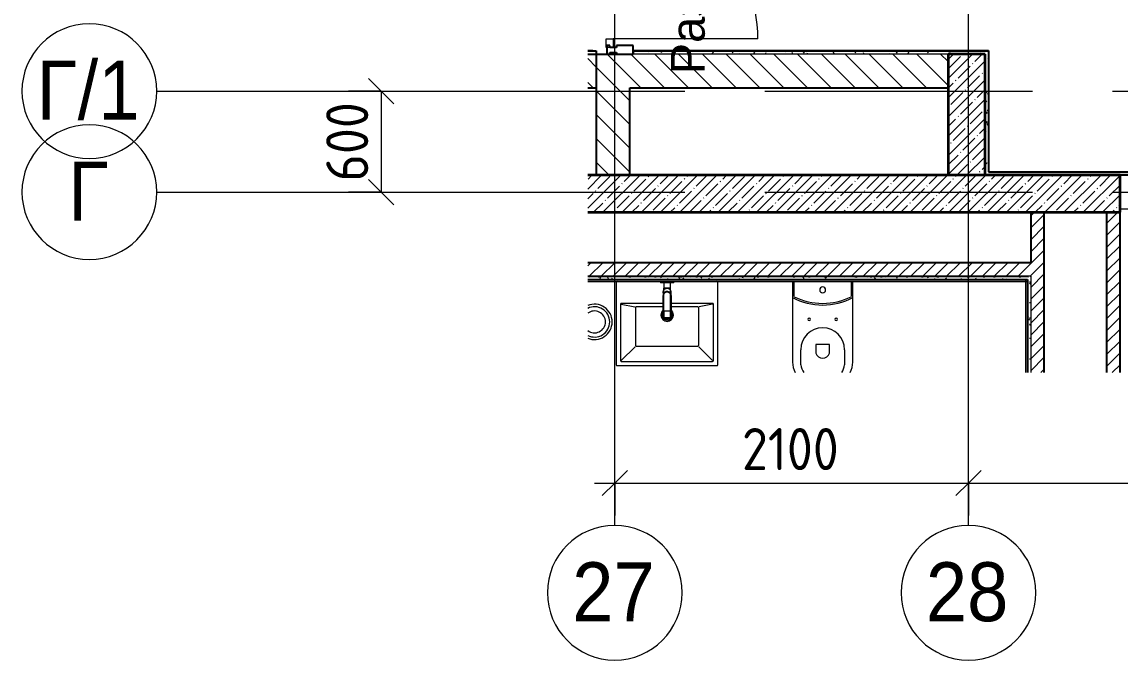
# Model space of a CAD drawing. Header units: millimetres. Extents: x 95091 to 185761, y -1987 to 15323.
# Drawn here: x 95091 to 101610, y 7720 to 11511 of the extents above; entities that cross this region are included whole.
import ezdxf

# ---------------------------------------------------------------- set-up
doc = ezdxf.new("R2010")
doc.units = ezdxf.units.MM
doc.linetypes.add('Осевая', pattern=[3175, 635, -476.25, 1587.5, -476.25])
for name, color, linetype, lineweight in [('0-1', 7, 'Continuous', 9), ('A-ANNO-DIMS', 7, 'Continuous', 9), ('A-ANNO-DIMS-100', 7, 'Continuous', 9), ('A-DOOR', 7, 'Continuous', 9), ('A-DOOR-1', 7, 'Continuous', 13), ('A-GLAZ-CWMG', 7, 'Continuous', 9), ('A-GLAZ-CWMG-1', 7, 'Continuous', 25), ('A-WALL-3', 7, 'Continuous', 9), ('G-ANNO-SYMB', 7, 'Continuous', 9), ('I-WALL', 7, 'Continuous', 9), ('P-SANR-FIXT', 7, 'Continuous', 9), ('P-SANR-FIXT-1', 7, 'Continuous', 13), ('Оси', 7, 'Continuous', 9), ('Оси-1', 7, 'Continuous', 20), ('Оси-2', 7, 'Осевая', 9)]:
    doc.layers.add(name, color=color, linetype=linetype, lineweight=lineweight)
for name, color, linetype, lineweight, true_color in [('A-WALL-1', 7, 'Continuous', 25, 0x3c3c3c), ('A-WALL-2', 7, 'Continuous', 35, 0x3c3c3c), ('A-WALL-FNSH-1', 7, 'Continuous', 13, 0x3c3c3c)]:
    doc.layers.add(name, color=color, linetype=linetype, lineweight=lineweight, true_color=true_color)
doc.styles.add('Arial', font='arial.ttf', dxfattribs={"width": 0.9, "height": 350})
doc.styles.add('Arial_1', font='arial.ttf', dxfattribs={"height": 200})
doc.styles.add('ISOCPEUR', font='isocpeur.ttf', dxfattribs={"width": 0.9, "height": 250})
doc.dimstyles.new('ISO-2_5_0_9К_БОЛЬШОЙ', dxfattribs={"dimscale": 304.8, "dimtxt": 248.995294, "dimasz": 0.492126, "dimexe": 0.393701, "dimexo": 0.984252, "dimgap": 0, "dimtad": 1, "dimdec": 0, "dimrnd": 10, "dimzin": 0, "dimdsep": 46, "dimtxsty": 'ISOCPEUR', "dimblk1": 'OBLIQUE', "dimblk2": 'OBLIQUE', "dimsah": 1, "dimcen": 0.09, "dimdle": 0.393701, "dimazin": 0, "dimtfac": 1, "dimtdec": 4, "dimtix": 1, "dimtmove": 0, "dimatfit": 3, "dimfxl": 1, "dimtvp": 1, "dimtolj": 1, "dimtzin": 0, "dimarcsym": 2})
pattern_1 = [(45, (0, 0), (-35.35534, 35.35534), [])]
pattern_2 = [(45, (0, 0), (-57.024626, 57.024626), []), (45, (57.025, 0), (-57.024626, 57.024626), [100.806, -20.161, 3.353, -16.808])]
pattern_3 = [(135, (0, 0), (-70.71068, -70.71068), [])]
pattern_4 = [(0, (0, 0), (121.92, 30.48), [10.058, -81.382, 10.058, -81.382, -487.68]), (0, (0, 0), (121.92, 30.48), [-182.88, 10.058, -172.822, 10.058, -81.382, -213.36]), (0, (0, 0), (121.92, 30.48), [-457.2, 10.058, -50.902, 10.058, -142.342]), (120, (45.72, 15.24), (-87.356454, 90.345817), [10.058, -81.382, 10.058, -81.382, -487.68]), (120, (45.72, 15.24), (-87.356454, 90.345817), [-182.88, 10.058, -172.822, 10.058, -81.382, -213.36]), (120, (45.72, 15.24), (-87.356454, 90.345817), [-457.2, 10.058, -50.902, 10.058, -142.342]), (240, (60.96, 76.2), (-34.563546, -120.825817), [10.058, -81.382, 10.058, -81.382, -487.68]), (240, (60.96, 76.2), (-34.563546, -120.825817), [-182.88, 10.058, -172.822, 10.058, -81.382, -213.36]), (240, (60.96, 76.2), (-34.563546, -120.825817), [-457.2, 10.058, -50.902, 10.058, -142.342])]

# ---------------------------------------------------------------- blocks, each defined once
blk = doc.blocks.new('WC Seat_2 with Cistern-Wall Based - SE21-33487045-План разверток пом_3_42_ Этаж 3')
at = {"layer": 'P-SANR-FIXT'}
for p, q in [((-55, 485.5), (-55, 100.5)), ((-5, 410.5), (-5, 500.5)), ((255, 500.5), (255, 410.5)), ((305, 100.5), (305, 485.5)), ((85, 430.5), (85, 380.5)), ((165, 380.5), (165, 430.5)), ((85, 380.5), (165, 380.5)), ((-55, 100.5), (-55, 5.5)), ((-45, 5.5), (-45, 95.6)), ((295, 95.6), (295, 5.5)), ((305, 5.5), (305, 100.5))]:
    blk.add_line(p, q, dxfattribs=at)
for centre, radius, start, end in [((125, 469.8), 180.7, 154.68005, 175.02089), ((125, 478.7), 131.8, 148.87523, 170.47272), ((125, 478.7), 131.8, 9.52728, 31.12477), ((125, 469.8), 180.7, 4.97911, 25.31995), ((125, 418.8), 41.7, 16.2602, 163.7398), ((125, 410.5), 130, 180, 360), ((45, 230.5), 7.5, 0, 180), ((45, 230.5), 7.5, 180, 360), ((205, 230.5), 7.5, 0, 180), ((205, 230.5), 7.5, 180, 360), ((125, -237), 382.5, 61.92751, 118.07249), ((125, -247), 382.5, 63.6122, 116.3878), ((125, 55.5), 17.5, 0, 180), ((125, 55.5), 17.5, 180, 360)]:
    blk.add_arc(centre, radius, start, end, dxfattribs=at)
blk = doc.blocks.new('сифон - Для раковины-30615598-План разверток пом_3_42_ Этаж 3')
at = {"layer": 'P-SANR-FIXT'}
for p, q in [((116.7, 26), (15, 26)), ((116.7, 26), (116.7, 20.9)), ((199.2, 40), (191.1, 40)), ((191.1, -40), (191.1, 40)), ((15, -26), (116.7, -26)), ((116.7, -19.7), (116.7, -26)), ((191.1, -40), (199.2, -40))]:
    blk.add_line(p, q, dxfattribs=at)
for start, end in [(45, 180), (180, 319.7584)]:
    blk.add_arc((0, 0), 30, start, end, dxfattribs=at)
at = {"layer": 'P-SANR-FIXT-1'}
for p, q in [((127.1, 20), (123.1, 20)), ((191.1, 20), (147.8, 20)), ((21.9, -20), (49, -20)), ((49, -20), (56, -20)), ((56, -20), (75, -20)), ((85.7, -20), (118.5, -20)), ((119.7, -20), (122.9, -20)), ((145.8, -20), (191.1, -20))]:
    blk.add_line(p, q, dxfattribs=at)
for radius, start, end in [(22.5, 133.73375, 180), (22.5, 180, 225.67648), (21.5, 136.15776, 180), (21.5, 180, 223.38017), (22.5, 67.21516, 113.0759), (21.5, 72, 108), (22.5, 241.95852, 297.73009), (21.5, 245.86746, 293.8296)]:
    blk.add_arc((0, 0), radius, start, end, dxfattribs=at)
blk = doc.blocks.new('раковина - 400 x 500mm-30615599-План разверток пом_3_42_ Этаж 3')
at = {"layer": 'P-SANR-FIXT'}
for p, q in [((-249.5, -5), (-249.5, -495)), ((352.5, -495), (352.5, -5)), ((32, -130), (-219.5, -130)), ((322.5, -130), (72, -130)), ((-224.5, -135), (-224.5, -470)), ((-219.5, -135), (-139.5, -151)), ((-134.5, -155), (-134.5, -380)), ((-126, -150), (-129.5, -150)), ((32.1, -150), (-126, -150)), ((233.5, -150), (72, -150)), ((238.5, -155), (238.5, -380)), ((322.5, -135), (242.8, -150.5)), ((327.5, -470), (327.5, -135)), ((-219.5, -470), (-137.6, -388.1)), ((-129.5, -385), (233.5, -385)), ((322.5, -470), (240.2, -387.7)), ((-244.5, -500), (347.5, -500)), ((-219.5, -475), (322.5, -475))]:
    blk.add_line(p, q, dxfattribs=at)
for centre, radius, start, end in [((-244.5, -5), 5, 91.16221, 180), ((347.5, -5), 5, 0, 88.83779), ((-219.5, -135), 5, 90, 180), ((322.5, -135), 5, 0, 90), ((-129.5, -155), 5, 90, 180), ((52.6, -199.9), 37.5, 124.81136, 180), ((52.6, -199.9), 23, 161.63117, 180), ((52.6, -199.9), 37.5, 360, 57.15185), ((52.6, -199.9), 23, 360, 25.14898), ((233.5, -155), 5, 0, 90), ((52.6, -199.9), 37.5, 180, 360), ((52.6, -199.9), 23, 180, 198.74102), ((52.6, -199.9), 23, 219.47513, 319.84714), ((52.6, -199.9), 23, 334.4204, 360), ((-129.5, -380), 5, 180, 270), ((233.5, -380), 5, 270, 360), ((-244.5, -495), 5, 180, 270), ((-219.5, -470), 5, 180, 270), ((322.5, -470), 5, 270, 0), ((347.5, -495), 5, 270, 0)]:
    blk.add_arc(centre, radius, start, end, dxfattribs=at)
blk = doc.blocks.new('смеситель для раковины - Default-30615600-План разверток пом_3_42_ Этаж 3')
at = {"layer": '0-1'}
for p, q in [((19.7, 151.6), (-19.8, 151.6)), ((-20.3, 110), (-20.4, 97.4)), ((19.8, 111.8), (-19.8, 111.8)), ((20.4, 97.4), (20.3, 110)), ((-22.8, 3), (-21.8, 15.6)), ((-20.7, 17.2), (-20.7, 16.7)), ((20.8, 16.7), (20.8, 17.2))]:
    blk.add_line(p, q, dxfattribs=at)
at = {"layer": '0-1', "flags": 128}
for points in [[(-19.8, 151.6), (-20, 151.6), (-20.2, 151.6), (-20.3, 151.5), (-20.4, 151.5), (-20.5, 151.4), (-20.6, 151.3), (-20.6, 151.2), (-20.7, 151.1), (-20.7, 151.1), (-20.7, 151), (-20.7, 151), (-20.8, 150.9), (-20.8, 150.6), (-20.8, 149.7), (-20.8, 148.7), (-20.8, 147.7), (-20.9, 146.7), (-20.9, 145.3), (-21.1, 93.2)], [(19.7, 151.6), (20, 151.6), (20.2, 151.6), (20.4, 151.5), (20.5, 151.4), (20.6, 151.3), (20.6, 151.3), (20.7, 151.2), (20.7, 151.1), (20.7, 151.1), (20.7, 151), (20.8, 151), (20.8, 150.9), (20.8, 150.6)], [(-21.8, 15.6), (-21.7, 19.7), (-21.6, 24.4), (-21.5, 30.8), (-21.4, 37.1), (-21.3, 49.4), (-21.2, 68.8), (-21.1, 88)], [(-18.9, 7.6), (-20, 10.3), (-20.8, 13.1), (-21.1, 18.6), (-21.1, 48.6), (-21.1, 93.2)], [(-19.8, 111.8), (-19.9, 111.8), (-20, 111.8), (-20.1, 111.8), (-20.1, 111.7), (-20.2, 111.7), (-20.3, 111.6), (-20.3, 111.5), (-20.3, 111.5), (-20.3, 111.4), (-20.3, 111.4), (-20.3, 111.4), (-20.3, 111.3), (-20.3, 111.2), (-20.3, 111), (-20.3, 110.8), (-20.3, 110.6), (-20.3, 110.3), (-20.3, 110)], [(12.1, -0.1), (14.4, 1.7), (18.1, 6.1), (20.4, 11.5), (21.2, 17.2), (21.2, 36.2), (21.1, 56), (21, 111.4)], [(19.8, 111.8), (19.9, 111.8), (20, 111.8), (20.1, 111.8), (20.2, 111.7), (20.2, 111.6), (20.3, 111.6), (20.3, 111.5), (20.3, 111.5), (20.3, 111.4), (20.3, 111.4), (20.3, 111.3), (20.3, 111.1), (20.3, 110.9), (20.3, 110.7), (20.3, 110.4), (20.3, 110)], [(21.8, 15.6), (22.1, 11.2), (22.8, 3)]]:
    blk.add_lwpolyline(points, dxfattribs=at)
at = {"layer": 'P-SANR-FIXT'}
for p, q in [((21, 151.6), (-21, 151.6)), ((-21, 151.6), (-21, -23)), ((-19.7, 144), (-19.8, 111.7)), ((19.8, 111.7), (19.7, 144)), ((21, -23), (21, 151.6)), ((-21, 19.9), (-20.8, 19.8)), ((-20.4, 22), (-20.8, 19.8)), ((19.4, 12.9), (20.4, 11.1)), ((20.8, 19.8), (20.4, 22)), ((21, 19.9), (20.8, 19.8)), ((20.9, 18.5), (20.8, 19.8)), ((20.9, 18.4), (21.1, 18.4)), ((22.5, 5), (22.9, 0.9)), ((-21, -23), (21, -23)), ((-0.6, -2.8), (0.6, -2.8))]:
    blk.add_line(p, q, dxfattribs=at)
at = {"layer": 'P-SANR-FIXT', "flags": 128}
for points in [[(-21.1, 16.9), (-21.1, 42.2), (-21, 67.6), (-20.8, 118.3), (-20.7, 143.7), (-20.7, 149.4), (-20.8, 150.2), (-20.9, 145.3), (-20.9, 138.9), (-21.1, 88.1)], [(-20.1, 88.1), (-20.1, 99.6), (-20, 111), (-20, 122.4), (-19.9, 133.8), (-19.9, 145.2)], [(19.9, 145.2), (19.9, 138.9), (19.9, 132.6), (20, 126.2), (20, 119.9), (20, 113.5), (20, 107.2), (20.1, 100.8), (20.1, 94.5), (20.1, 88.1)], [(21.1, 88.1), (20.9, 138.9), (20.9, 145.3), (20.8, 150.2), (20.7, 149.4), (20.7, 143.7), (20.8, 118.3), (21, 67.6), (21.1, 42.2), (21.1, 16.9)], [(-21.1, 18.6), (-21.1, 18.6), (-21.1, 18.6), (-21, 18.6), (-21, 18.6), (-21, 18.5), (-20.9, 18.5), (-20.9, 18.5)], [(-21.1, 18.4), (-21.1, 18), (-21.1, 17.6), (-21.1, 17.2), (-21.1, 16.8), (-21.1, 16.4)], [(-20.8, 19.8), (-20.9, 19.2), (-20.9, 18.5)], [(-15.9, 4.1), (-13.1, 1.6), (-9.8, -0.4), (-6.1, -1.8), (-2.1, -2.5), (2.1, -2.5), (6.1, -1.8), (9.8, -0.4), (11.1, 0.4)], [(11.5, 0.5), (13.1, 1.6), (15.9, 4.1)], [(21.1, 16.4), (21.1, 16.8), (21.1, 17.2), (21.1, 17.6), (21.1, 18), (21.1, 18.4)], [(22.9, 0.9), (22.7, 3.2), (22.5, 5.6), (22.3, 7.9), (22.1, 10.8), (21.8, 15.2)], [(0.6, -3.9), (0.3, -3.9), (0.1, -3.9), (-0.1, -3.9), (-0.3, -3.9), (-0.6, -3.9)]]:
    blk.add_lwpolyline(points, dxfattribs=at)
at = {"layer": 'P-SANR-FIXT'}
for centre, major_axis, ratio, start_param, end_param in [((-19.8, 109.7), (-0.5, 0.002), 0.095846, 0.017294, 1.571164), ((19.8, 109.7), (0.5, 0.002), 0.095848, 4.711795, 6.265892), ((0, 17.2), (20.8, 0), 0.98634, 3.038054, 3.141593), ((0, 17.2), (20.8, 0), 0.98634, 3.141593, 3.441377), ((0, 16.7), (20.8, 0), 0.98634, 3.141593, 3.372062), ((0, 16.7), (20.7, 0), 0.98634, 3.571127, 3.769911), ((0, 17.2), (20.8, 0), 0.98634, 3.613983, 5.358408), ((0, 16.7), (20.7, 0), 0.98634, 3.994763, 4.083653), ((0, 16.7), (20.8, 0), 0.98634, 5.376246, 5.846752), ((0, 17.2), (20.8, 0), 0.98634, 5.499139, 5.804813), ((0, 17.2), (-20.8, 0), 0.98634, 2.841808, 3.141593), ((0, 16.7), (20.8, 0), 0.98634, 6.052716, 6.283185), ((0, 17.2), (20.8, 0), 0.98634, 0, 0.103539), ((0, 16.7), (20.7, 0), 0.98634, 4.276566, 4.753403), ((0, 17.2), (18.5, 0), 0.986286, 4.712389, 4.762677), ((0, 16.7), (20.8, 0), 0.98634, 4.9338, 5.05747)]:
    blk.add_ellipse(centre, major_axis=major_axis, ratio=ratio, start_param=start_param, end_param=end_param, dxfattribs=at)
for points, knots in [([(-19.9, 145.2), (-19.9, 146), (-19.9, 147.4), (-19.8, 149.3), (-19.8, 150.7), (-19.8, 151.5), (-19.8, 151.6), (-19.8, 151.6)], [0, 0, 0, 0, 0.1, 0.2, 0.3, 0.4, 0.4725859, 0.4725859, 0.4725859, 0.4725859]), ([(-19.8, 151.6), (-19.7, 151.6), (-19.7, 151.6), (-19.7, 151.2), (-19.7, 150), (-19.7, 148.3), (-19.7, 146.2), (-19.7, 144.8), (-19.7, 144)], [0.4728347, 0.4728347, 0.4728347, 0.4728347, 0.5, 0.6, 0.7, 0.8, 0.9, 1, 1, 1, 1]), ([(19.7, 144), (19.7, 144.8), (19.7, 146.2), (19.7, 148.3), (19.7, 150), (19.7, 151.2), (19.7, 151.6), (19.7, 151.6), (19.7, 151.6)], [0, 0, 0, 0, 0.1, 0.2, 0.3, 0.4, 0.5, 0.5274121, 0.5274121, 0.5274121, 0.5274121]), ([(19.7, 151.6), (19.8, 151.6), (19.8, 151.5), (19.8, 150.7), (19.8, 149.3), (19.9, 147.4), (19.9, 146), (19.9, 145.2)], [0.5275209, 0.5275209, 0.5275209, 0.5275209, 0.6, 0.7, 0.8, 0.9, 1, 1, 1, 1]), ([(-21.1, 88.1), (-21.1, 85.7), (-21.1, 82.2), (-21.1, 77.5), (-21.2, 73.9), (-21.2, 70.4), (-21.2, 66.8), (-21.2, 63.9), (-21.2, 61.5), (-21.2, 59.8), (-21.2, 58), (-21.2, 55.7), (-21.3, 52.8), (-21.3, 49.3), (-21.3, 46), (-21.3, 42.6), (-21.4, 39.4), (-21.4, 36.2), (-21.5, 32.2), (-21.5, 27.5), (-21.7, 20.9), (-21.8, 17.2), (-21.8, 15.2)], [0, 0, 0, 0, 0.083333, 0.125, 0.166667, 0.208333, 0.25, 0.291667, 0.3125, 0.333333, 0.354167, 0.375, 0.416667, 0.458333, 0.5, 0.541667, 0.583333, 0.625, 0.666667, 0.75, 0.833333, 1, 1, 1, 1]), ([(-20.4, 97.4), (-20.4, 91.1), (-20.5, 81.8), (-20.6, 69.7), (-20.6, 60), (-20.7, 52.6), (-20.8, 47.4), (-20.8, 45.2), (-20.8, 43.5), (-20.9, 41.8), (-20.9, 39.8), (-20.9, 37.7), (-20.9, 36.2), (-20.9, 35.4), (-21, 34.1), (-21, 32.6), (-21, 31), (-21, 29.7), (-21, 28.6), (-21, 27.7), (-21, 26.8), (-21.1, 25.6), (-21.1, 22.9), (-21.1, 20.4), (-21.1, 18.4)], [0, 0, 0, 0, 0.222222, 0.333333, 0.444444, 0.583333, 0.618056, 0.652778, 0.670139, 0.6875, 0.722222, 0.756944, 0.774306, 0.782986, 0.791667, 0.826389, 0.84375, 0.861111, 0.878472, 0.887153, 0.895833, 0.913194, 0.930556, 1, 1, 1, 1]), ([(-20.5, 43.6), (-20.5, 44.1), (-20.5, 44.9), (-20.5, 45.9), (-20.4, 46.5), (-20.4, 47), (-20.4, 47.6), (-20.3, 48.2), (-20.3, 49.3), (-20.3, 50.8), (-20.3, 52.7), (-20.3, 54.8), (-20.2, 57.1), (-20.2, 60.5), (-20.1, 67), (-20, 78.4), (-19.9, 90.5), (-19.9, 97.4)], [0.3665203, 0.3665203, 0.3665203, 0.3665203, 0.3928571, 0.4107143, 0.4196429, 0.4285714, 0.4375, 0.4464286, 0.4642857, 0.5, 0.5357143, 0.5714286, 0.6071429, 0.6428571, 0.7142857, 0.8571429, 1, 1, 1, 1]), ([(-19.8, 111.8), (-19.8, 111.8), (-19.8, 111.7), (-19.8, 110.9), (-19.8, 110.1), (-19.8, 109.7)], [0.4695548, 0.4695548, 0.4695548, 0.4695548, 0.6, 0.8, 1, 1, 1, 1]), ([(19.8, 109.7), (19.8, 110.1), (19.8, 110.9), (19.8, 111.7), (19.8, 111.8), (19.8, 111.8)], [0, 0, 0, 0, 0.2, 0.4, 0.5304748, 0.5304748, 0.5304748, 0.5304748]), ([(19.9, 97.4), (19.9, 90.5), (20, 78.4), (20.1, 66.9), (20.2, 60.3), (20.3, 57), (20.3, 54.6), (20.3, 52.6), (20.3, 50.7), (20.3, 49.2), (20.4, 48.1), (20.4, 47.4), (20.4, 46.9), (20.4, 46.4), (20.4, 45.8), (20.4, 44.6), (20.4, 43), (20.4, 41.3), (20.5, 40), (20.5, 39.2), (20.6, 38.8), (20.6, 38.6)], [0, 0, 0, 0, 0.1428571, 0.2857143, 0.3571429, 0.3928571, 0.4285714, 0.4642857, 0.5, 0.5357143, 0.5535714, 0.5625, 0.5714286, 0.5803571, 0.5892857, 0.6071429, 0.6428571, 0.6785714, 0.6964286, 0.7053571, 0.7142857, 0.7142857, 0.7142857, 0.7142857]), ([(20.1, 88.1), (20.1, 88.2), (20.2, 88.3), (20.4, 88.2), (20.5, 88), (20.6, 87.8), (20.7, 87.5), (20.7, 87.3), (20.8, 87.1), (20.9, 87), (20.9, 86.8), (20.9, 86.7)], [0, 0, 0, 0, 0.1, 0.19375, 0.25, 0.3, 0.35, 0.4, 0.45, 0.525, 0.575, 0.575, 0.575, 0.575]), ([(21.1, 18.4), (21.1, 19.2), (21.1, 20.8), (21.1, 23.1), (21.1, 25), (21.1, 26.5), (21, 27.6), (21, 28.6), (21, 30), (21, 31.7), (21, 33.4), (21, 34.6), (20.9, 35.2), (20.9, 35.7), (20.9, 36.3), (20.9, 36.9), (20.9, 38.1), (20.9, 39.8), (20.9, 41.4), (20.8, 42.8), (20.8, 44.1), (20.8, 45.8), (20.8, 48.6), (20.7, 53.5), (20.6, 60.7), (20.6, 68.9), (20.5, 76.5), (20.5, 85.7), (20.4, 92.7), (20.4, 97.4)], [0, 0, 0, 0, 0.027778, 0.055556, 0.083333, 0.097222, 0.111111, 0.125, 0.138889, 0.166667, 0.194444, 0.208333, 0.215278, 0.222222, 0.229167, 0.236111, 0.25, 0.277778, 0.305556, 0.319444, 0.333333, 0.361111, 0.388889, 0.444444, 0.555556, 0.666667, 0.75, 0.833333, 1, 1, 1, 1]), ([(21.8, 15.2), (21.8, 16.4), (21.7, 19.4), (21.6, 24.2), (21.5, 28.2), (21.5, 30.6), (21.5, 32.4), (21.4, 34.1), (21.4, 35.8), (21.4, 37.3), (21.4, 38.7), (21.4, 39.8), (21.4, 41), (21.3, 42.6), (21.3, 44.7), (21.3, 47.5), (21.3, 50.9), (21.2, 55.1), (21.2, 60), (21.2, 65.1), (21.2, 69.9), (21.2, 74.5), (21.1, 80.6), (21.1, 85.1), (21.1, 88.1)], [0, 0, 0, 0, 0.142857, 0.285714, 0.357143, 0.392857, 0.428571, 0.464286, 0.5, 0.535714, 0.553571, 0.571429, 0.589286, 0.607143, 0.642857, 0.678571, 0.714286, 0.75, 0.785714, 0.821429, 0.857143, 0.892857, 0.928571, 1, 1, 1, 1]), ([(-21.8, 15.2), (-21.9, 13.9), (-22, 12.1), (-22.1, 10.1), (-22.2, 8.7), (-22.3, 7.5), (-22.4, 6.6), (-22.5, 5.7), (-22.6, 4.8), (-22.7, 3.8), (-22.8, 2.5), (-22.9, 1.5), (-22.9, 0.9)], [0, 0, 0, 0, 0.166667, 0.25, 0.333333, 0.416667, 0.5, 0.583333, 0.666667, 0.75, 0.833333, 1, 1, 1, 1]), ([(22.9, 0.3), (22.9, -2.5), (22.3, -6.4), (20, -11.4), (17.7, -14.7), (14.9, -17.6), (11.6, -20), (7.9, -21.7), (4.5, -22.6), (1.5, -23), (-1.9, -23), (-6, -22.4), (-10, -20.8), (-12.8, -19.1), (-14.8, -17.5), (-16.7, -15.8), (-18.8, -13.3), (-21.9, -8.1), (-22.9, -3.2), (-22.9, 0.3)], [0, 0, 0, 0, 0.111111, 0.166667, 0.222222, 0.277778, 0.333333, 0.388889, 0.444444, 0.479167, 0.513889, 0.583333, 0.652778, 0.6875, 0.722222, 0.756944, 0.791667, 0.861111, 1, 1, 1, 1]), ([(-21, 19.9), (-21, 19.7), (-21, 19.5), (-21.1, 19.2), (-21.1, 18.9), (-21.1, 18.7), (-21.1, 18.6)], [0, 0, 0, 0, 0.333333, 0.5, 0.666667, 1, 1, 1, 1]), ([(-0.6, -3.9), (-1.6, -3.9), (-3.8, -3.7), (-7, -2.8), (-10, -1.5), (-12.8, 0.2), (-15.2, 2.3), (-17.3, 4.8), (-18.7, 7.1), (-19.6, 9), (-20.1, 10.6), (-20.6, 12.1), (-21, 14.3), (-21.1, 15.9), (-21.1, 16.9)], [0, 0, 0, 0, 0.1, 0.2, 0.3, 0.4, 0.5, 0.6, 0.7, 0.75, 0.8, 0.85, 0.9, 1, 1, 1, 1]), ([(-21.1, 16.4), (-21.1, 14.3), (-20.4, 11.1), (-18.7, 7.6), (-17.5, 5.8), (-16.4, 4.5), (-15.2, 3.2), (-13.9, 2.1), (-12.5, 1), (-10.9, 0.1), (-9.2, -0.7), (-6.9, -1.7), (-3.8, -2.5), (0, -2.8), (3.8, -2.5), (6.9, -1.7), (9, -0.9), (10.1, -0.3), (10.9, 0.1), (11.7, 0.5), (12.7, 1.2), (13.9, 2), (15, 3), (15.8, 3.8), (16.4, 4.5), (17, 5.2), (17.7, 6.2), (18.6, 7.6), (19.3, 9), (19.7, 9.9), (19.9, 10.5), (20, 10.9), (20.2, 11.2), (20.3, 11.7), (20.6, 12.6), (20.8, 13.8), (21, 15.1), (21.1, 16), (21.1, 16.4)], [0, 0, 0, 0, 0.111111, 0.166667, 0.194444, 0.222222, 0.25, 0.277778, 0.305556, 0.333333, 0.361111, 0.388889, 0.444444, 0.5, 0.555556, 0.611111, 0.638889, 0.652778, 0.666667, 0.680556, 0.694444, 0.722222, 0.75, 0.763889, 0.777778, 0.791667, 0.805556, 0.833333, 0.861111, 0.875, 0.881944, 0.888889, 0.895833, 0.902778, 0.916667, 0.944444, 0.972222, 1, 1, 1, 1]), ([(-21, 19.9), (-21, 20.5), (-20.9, 21.9), (-20.9, 23.9), (-20.9, 25.6), (-20.9, 26.9), (-20.9, 27.6), (-20.9, 28.1), (-20.9, 28.7), (-20.9, 29.4), (-21, 30.9), (-21, 33.1), (-21, 35.5), (-20.9, 37.4), (-20.9, 38.5), (-20.8, 39.3), (-20.7, 40.1), (-20.7, 40.7), (-20.6, 41.2), (-20.6, 41.3)], [0, 0, 0, 0, 0.0357143, 0.0714286, 0.1071429, 0.125, 0.1339286, 0.1428571, 0.1517857, 0.1607143, 0.1785714, 0.2142857, 0.25, 0.2678571, 0.2857143, 0.2946429, 0.3035714, 0.3214286, 0.3257253, 0.3257253, 0.3257253, 0.3257253]), ([(-20.8, 14.6), (-20.7, 14.1), (-20.6, 12.9), (-20.2, 11.6), (-20, 10.9)], [0, 0, 0, 0, 0.4, 1, 1, 1, 1]), ([(-20, 10.9), (-19.6, 9.8), (-18.5, 7.4), (-17, 5.2), (-15.9, 4.1)], [0, 0, 0, 0, 0.444444, 1, 1, 1, 1]), ([(21.1, 16.9), (21.1, 15.9), (21, 13.7), (20.2, 10.6), (19, 7.6), (16.7, 3.9), (12.9, 0), (7.1, -3.1), (2.7, -3.9), (0.6, -3.9)], [0, 0, 0, 0, 0.1, 0.2, 0.3, 0.4, 0.6, 0.8, 1, 1, 1, 1]), ([(15.9, 4.1), (16.7, 5), (18.4, 7.2), (19.5, 9.5), (20, 10.9)], [0, 0, 0, 0, 0.444444, 1, 1, 1, 1]), ([(20, 10.9), (20.2, 11.4), (20.5, 12.7), (20.7, 13.9), (20.8, 14.6)], [0, 0, 0, 0, 0.444444, 1, 1, 1, 1]), ([(20.9, 33.9), (20.9, 33.6), (20.9, 32.5), (20.9, 30.9), (20.9, 29.2), (20.9, 28.3), (20.9, 27.5), (20.9, 26.8), (20.9, 25.6), (20.9, 23.9), (21, 21.9), (21, 20.5), (21, 19.9)], [0.7766981, 0.7766981, 0.7766981, 0.7766981, 0.7857143, 0.8214286, 0.8392857, 0.8571429, 0.8660714, 0.875, 0.8928571, 0.9285714, 0.9642857, 1, 1, 1, 1]), ([(-0.6, -3.9), (-0.6, -3.9), (-0.6, -3.7), (-0.6, -3.5), (-0.6, -3.1), (-0.6, -2.9), (-0.6, -2.8)], [0, 0, 0, 0, 0.363636, 0.545455, 0.727273, 1, 1, 1, 1]), ([(0.6, -3.9), (0.6, -3.9), (0.6, -3.7), (0.6, -3.5), (0.6, -3.1), (0.6, -2.9), (0.6, -2.8)], [0, 0, 0, 0, 0.363636, 0.545455, 0.727273, 1, 1, 1, 1])]:
    blk.add_open_spline(points, degree=3, knots=knots, dxfattribs=at)
for points in [[(-20.1, 88.1), (-20.4, 88.2), (-20.6, 88.2), (-20.8, 88.2)], [(-20, 85.7), (-20.1, 86.5), (-20.1, 87.3), (-20.1, 88.1)], [(-19.8, 111.8), (-19.8, 111.8), (-19.8, 111.8), (-19.8, 111.8)], [(19.8, 111.8), (19.8, 111.8), (19.8, 111.8), (19.8, 111.8)], [(20.1, 88.1), (20.1, 87.3), (20.1, 86.5), (20, 85.7)], [(-22.9, 0.9), (-22.9, 2.2), (-22.8, 3.6), (-22.6, 4.9)], [(-21.8, 15.2), (-21.8, 16.4), (-21.7, 17.6), (-21.4, 18.8)], [(-21.2, 19.5), (-21, 20.5), (-20.6, 21.4), (-20.2, 22.3)], [(-20.9, 18.4), (-21, 18.4), (-21.1, 18.4), (-21.1, 18.5)], [(-20.4, 22.5), (-20.7, 21.7), (-20.9, 20.8), (-21, 19.9)], [(-20.9, 18.3), (-20.9, 17.7), (-20.9, 16.5), (-20.8, 15.2), (-20.8, 14.6)], [(20.7, 19.9), (20.7, 17.5), (19.9, 12.6), (16.3, 6), (10.7, 1.1), (3.8, -1.6), (-3.7, -1.6), (-10.7, 1.1), (-16.3, 6), (-19.9, 12.6), (-20.7, 17.5), (-20.7, 19.9)], [(-20.4, 11.1), (-20.1, 11.7), (-19.8, 12.3), (-19.4, 12.9)], [(20.2, 22.3), (21.2, 20.1), (21.8, 17.6), (21.8, 15.2)], [(21, 19.9), (20.9, 20.8), (20.7, 21.7), (20.4, 22.5)], [(20.8, 14.6), (20.8, 15.2), (20.9, 16.5), (20.9, 17.8), (20.9, 18.4)], [(21.1, 18.5), (21.1, 18.5), (21, 18.5), (20.9, 18.5)], [(21.1, 18.5), (21.1, 18.6), (21.1, 18.7), (21.1, 18.9), (21.1, 19.2), (21.1, 19.4), (21, 19.6), (21, 19.8), (21, 19.9)], [(-2.3, -2.6), (-1.7, -2.7), (-1.2, -2.7), (-0.6, -2.8)]]:
    blk.add_open_spline(points, degree=3, dxfattribs=at)
blk = doc.blocks.new('мусорная корзина - Round_ Metal-30590745-План разверток пом_3_42_ Этаж 3')
at = {"layer": 'P-SANR-FIXT'}
for radius, start, end in [(105, 0, 112.66084), (90, 360, 116.61306), (105, 247.33916, 360), (65, 0, 128.38586), (65, 231.61414, 360), (90, 243.38694, 360)]:
    blk.add_arc((0, 0), radius, start, end, dxfattribs=at)
blk = doc.blocks.new('Дверь_Витражная_остекление_ - ВВ-7 остекление-32356329-План разверток пом_3_42_ Этаж 3')
at = {"layer": 'A-DOOR'}
for p, q in [((-860, -880), (-860, -20)), ((860, -880), (860, -20))]:
    blk.add_line(p, q, dxfattribs=at)
for centre, start, end in [((-860, -20), 270, 0), ((860, -20), 180, 270)]:
    blk.add_arc(centre, 860, start, end, dxfattribs=at)
at = {"layer": 'A-DOOR-1'}
for p, q in [((-910, 20), (-860, 20)), ((-910, -20), (-910, 20)), ((-860, 20), (-860, -20)), ((860, 20), (910, 20)), ((860, -20), (860, 20)), ((910, 20), (910, -20)), ((-860, -20), (-910, -20)), ((910, -20), (860, -20))]:
    blk.add_line(p, q, dxfattribs=at)
blk = doc.blocks.new('Прямоугольный импост - Импост структурный с накладкой - 160мм Темный-32310142-План разверток пом_3_42_ Этаж 3')
at = {"layer": 'A-GLAZ-CWMG-1'}
for p, q in [((-50, 0), (-50, 17)), ((-50, 17), (0, 17)), ((-40, 0), (-50, 0)), ((-40, -40), (-40, 0)), ((0, 0), (-10, 0)), ((-10, 0), (-10, -40)), ((0, 17), (0, 0)), ((-50, -140), (-50, -40)), ((-50, -40), (-40, -40)), ((-10, -40), (0, -40)), ((0, -40), (0, -140)), ((0, -140), (-50, -140))]:
    blk.add_line(p, q, dxfattribs=at)
blk = doc.blocks.new('Ось сетки - D8-29747960-План разверток пом_3_42_ Этаж 3')
at = {"layer": 'Оси-1'}
for start, end in [(360, 180), (180, 360)]:
    blk.add_arc((0, 0), 4, start, end, dxfattribs=at)
blk = doc.blocks.new('DIMBLOCK1-План разверток пом_3_42_ Этаж 3')
at = {"layer": 'A-ANNO-DIMS-100', "lineweight": 20}
for p, q in [((97223.3, 11100), (97148.3, 11175)), ((97223.3, 11100), (97298.3, 11025)), ((97223.3, 10500), (97148.3, 10575)), ((97223.3, 10500), (97298.3, 10425))]:
    blk.add_line(p, q, dxfattribs=at)
at = {"layer": 'A-ANNO-DIMS-100'}
for p, q in [((97029.4, 11100), (97343.3, 11100)), ((97223.3, 11100), (97029.4, 11100)), ((97223.3, 11100), (97223.3, 10500)), ((97029.4, 10500), (97343.3, 10500)), ((97223.3, 10500), (97029.4, 10500))]:
    blk.add_line(p, q, dxfattribs=at)
at = {"layer": 'A-ANNO-DIMS-100', "color": 0, "insert": (96896.7, 10563), "char_height": 250, "width": 568.858, "attachment_point": 1, "rotation": 90, "line_spacing_factor": 1.149209, "style": 'ISOCPEUR'}
blk.add_mtext('600', dxfattribs=at)
blk = doc.blocks.new('_Oblique')
at = {"color": 0, "linetype": 'ByBlock', "lineweight": -2}
blk.add_line((-0.5, -0.5), (0.5, 0.5), dxfattribs=at)
blk = doc.blocks.new('DIMBLOCK2-План разверток пом_3_42_ Этаж 3')
at = {"layer": 'A-ANNO-DIMS-100'}
for p, q in [((98610, 8578), (98610, 8891.9)), ((100710, 8578), (100710, 8891.9)), ((98490, 8771.9), (100710, 8771.9)), ((98610, 8771.9), (98610, 8578)), ((100710, 8771.9), (100710, 8578))]:
    blk.add_line(p, q, dxfattribs=at)
at = {"layer": 'A-ANNO-DIMS-100', "lineweight": 20}
for p, q in [((98610, 8771.9), (98685, 8846.9)), ((100710, 8771.9), (100785, 8846.9)), ((98610, 8771.9), (98535, 8696.9)), ((100710, 8771.9), (100635, 8696.9))]:
    blk.add_line(p, q, dxfattribs=at)
at = {"layer": 'A-ANNO-DIMS-100', "color": 0, "insert": (99365.5, 9098.5), "char_height": 250, "width": 706.764, "attachment_point": 1, "line_spacing_factor": 1.149209, "style": 'ISOCPEUR'}
blk.add_mtext('2100', dxfattribs=at)
blk = doc.blocks.new('DIMBLOCK3-План разверток пом_3_42_ Этаж 3')
at = {"layer": 'A-ANNO-DIMS-100'}
for p, q in [((100710, 8578), (100710, 8891.9)), ((105810, 8578), (105810, 8891.9)), ((100710, 8771.9), (105810, 8771.9)), ((100710, 8771.9), (100710, 8578)), ((105810, 8771.9), (105810, 8578))]:
    blk.add_line(p, q, dxfattribs=at)
at = {"layer": 'A-ANNO-DIMS-100', "lineweight": 20}
for p, q in [((100710, 8771.9), (100785, 8846.9)), ((105810, 8771.9), (105885, 8846.9)), ((100710, 8771.9), (100635, 8696.9)), ((105810, 8771.9), (105735, 8696.9))]:
    blk.add_line(p, q, dxfattribs=at)
at = {"layer": 'A-ANNO-DIMS-100', "color": 0, "insert": (102965.5, 9098.5), "char_height": 250, "width": 706.764, "attachment_point": 1, "line_spacing_factor": 1.149209, "style": 'ISOCPEUR'}
blk.add_mtext('5100', dxfattribs=at)

msp = doc.modelspace()

# ---------------------------------------------------------------- hatches: boundary and pattern name
at = {"layer": 'I-WALL'}
h = msp.add_hatch(dxfattribs=at)
h.set_pattern_fill('FP_1', color=256, style=0, pattern_type=2)
h.set_pattern_definition(pattern_3)
h.paths.add_polyline_path([(98700, 10600), (98700, 11320), (98500, 11320), (98500, 10600)])
h.paths.add_polyline_path([(98700, 13220), (98700, 13400), (98500, 13400), (98500, 13220)])
h = msp.add_hatch(dxfattribs=at)
h.set_pattern_fill('FP_12', color=256, style=0, pattern_type=2)
h.set_pattern_definition(pattern_4)
h.paths.add_polyline_path([(98449.9, 11320), (98500, 11320), (98500, 11340), (98449.9, 11339.4)])
h = msp.add_hatch(dxfattribs=at)
h.set_pattern_fill('FP_1', color=256, style=0, pattern_type=2)
h.set_pattern_definition(pattern_3)
h.paths.add_polyline_path([(98500, 11120), (98500, 11320), (98449.9, 11320), (98449.9, 11120)])
h = msp.add_hatch(dxfattribs=at)
h.set_pattern_fill('FP_1', color=256, style=0, pattern_type=2)
h.set_pattern_definition(pattern_3)
h.paths.add_polyline_path([(100589, 11120), (100589, 11320), (98700, 11320), (98700, 11120), (99953.6, 11120)])
h = msp.add_hatch(dxfattribs=at)
h.set_pattern_fill('FP_12', color=256, style=0, pattern_type=2)
h.set_pattern_definition(pattern_4)
h.paths.add_polyline_path([(100809, 11320), (100829, 11320), (100829, 11340), (98720, 11340), (98720, 11320), (100589, 11320)])
h = msp.add_hatch(dxfattribs=at)
h.set_pattern_fill('FP_2', color=256, style=0, pattern_type=2)
h.set_pattern_definition(pattern_2)
h.paths.add_polyline_path([(100809, 10600), (100809, 11320), (100589, 11320), (100589, 10600)])
h = msp.add_hatch(dxfattribs=at)
h.set_pattern_fill('FP_12', color=256, style=0, pattern_type=2)
h.set_pattern_definition(pattern_4)
h.paths.add_polyline_path([(100829, 10600), (100829, 11320), (100809, 11320), (100809, 10600)])
h = msp.add_hatch(dxfattribs=at)
h.set_pattern_fill('FP_2', color=256, style=0, pattern_type=2)
h.set_pattern_definition(pattern_2)
h.paths.add_polyline_path([(101610, 10380), (101610, 10600), (98449.9, 10600), (98449.9, 10380), (101457.2, 10380)])
h = msp.add_hatch(dxfattribs=at)
h.set_pattern_fill('FP_12', color=256, style=0, pattern_type=2)
h.set_pattern_definition(pattern_4)
h.paths.add_polyline_path([(121004.5, 10600), (121210, 10600), (121210, 10620), (111180, 10620), (111180, 10608), (111210, 10608), (111210, 10600), (119500.9, 10600)])
h.paths.add_polyline_path([(109160, 10600), (110200, 10600), (110200, 10608), (110230, 10608), (110230, 10620), (109105, 10620), (109105, 10608), (109160, 10608), (109160, 10601)])
h.paths.add_polyline_path([(107471.8, 10600), (107650, 10600), (107650, 10608), (107705, 10608), (107705, 10620), (105095, 10620), (105095, 10608), (105125, 10608), (105125, 10600), (105968.1, 10600)])
h.paths.add_polyline_path([(103615, 10600), (103615, 10608), (103645, 10608), (103645, 10620), (100829, 10620), (100829, 10600), (102960.8, 10600)])
h = msp.add_hatch(dxfattribs=at)
h.set_pattern_fill('FP_3', color=256, style=0, pattern_type=2)
h.set_pattern_definition(pattern_1)
h.paths.add_polyline_path([(101080, 9428), (101160, 9428), (101160, 10380), (101080, 10380), (101080, 10000)])
h = msp.add_hatch(dxfattribs=at)
h.set_pattern_fill('FP_3', color=256, style=0, pattern_type=2)
h.set_pattern_definition(pattern_1)
h.paths.add_polyline_path([(101610, 9428), (101610, 10380), (101530, 10380), (101530, 9428)])
h = msp.add_hatch(dxfattribs=at)
h.set_pattern_fill('FP_3', color=256, style=0, pattern_type=2)
h.set_pattern_definition(pattern_1)
h.paths.add_polyline_path([(101060, 10000), (101080, 10000), (101080, 10080), (98449.9, 10080), (98449.9, 10000), (99953.6, 10000)])
h = msp.add_hatch(dxfattribs=at)
h.set_pattern_fill('FP_12', color=256, style=0, pattern_type=2)
h.set_pattern_definition(pattern_4)
h.paths.add_polyline_path([(101049, 9980), (101060, 9980), (101060, 10000), (98449.9, 10000), (98449.9, 9980), (99953.6, 9980)])
for points in [[(101060, 9969), (101060, 9980), (98449.9, 9980), (98449.9, 9969), (99953.6, 9969)], [(101060, 9428), (101060, 9980), (101049, 9980), (101049, 9428)]]:
    msp.add_hatch(color=256, dxfattribs=at).paths.add_polyline_path(points)
h = msp.add_hatch(dxfattribs=at)
h.set_pattern_fill('FP_12', color=256, style=0, pattern_type=2)
h.set_pattern_definition(pattern_4)
h.paths.add_polyline_path([(101060, 9428), (101080, 9428), (101080, 10000), (101060, 10000), (101060, 9969)])

# ---------------------------------------------------------------- linework, layer by layer
at = {"layer": 'A-WALL-1'}
for p, q in [((98449.9, 11340), (98500, 11340)), ((98449.9, 11320), (98720, 11320)), ((98500, 11340), (98500, 10600)), ((98720, 11340), (98720, 11320)), ((98720, 11340), (100829, 11340)), ((100829, 11340), (100829, 10620)), ((98449.9, 11120), (98500, 11120)), ((98700, 10600), (98700, 11120)), ((98700, 11120), (100589, 11120)), ((100829, 10620), (103645, 10620)), ((103615, 10600), (101610, 10600)), ((101080, 10380), (101080, 10080)), ((101160, 9428), (101160, 10380)), ((101530, 10380), (101530, 9428)), ((101610, 9428), (101610, 10380)), ((101080, 10080), (98449.9, 10080)), ((98449.9, 10000), (101060, 10000)), ((98449.9, 9980), (101060, 9980)), ((101060, 9980), (101060, 9428))]:
    msp.add_line(p, q, dxfattribs=at)
at = {"layer": 'A-WALL-2'}
for p, q in [((100589, 11320), (100589, 10600)), ((100809, 11320), (100589, 11320)), ((100809, 10600), (100809, 11320)), ((101610, 10600), (98449.9, 10600)), ((101610, 10380), (101610, 10600)), ((98449.9, 10380), (101610, 10380))]:
    msp.add_line(p, q, dxfattribs=at)
at = {"layer": 'A-WALL-3'}
for p, q in [((100589, 11320), (98720, 11320)), ((101610, 10400), (103615, 10400)), ((101080, 10000), (101060, 10000)), ((101080, 10000), (101080, 9428))]:
    msp.add_line(p, q, dxfattribs=at)
at = {"layer": 'A-WALL-FNSH-1'}
for p, q in [((98480, 11341), (98449.9, 11341)), ((98480, 11340), (98480, 11341)), ((100830, 11341), (98721, 11341)), ((98721, 11341), (98721, 11340)), ((100830, 11341), (100830, 10620)), ((103645, 10621), (100830, 10621)), ((101049, 9980), (101049, 9428)), ((98449.9, 9969), (101060, 9969))]:
    msp.add_line(p, q, dxfattribs=at)
at = {"layer": 'Оси'}
for p, q in [((95890.6, 11100), (98390.6, 11100)), ((98610, 8520.1), (98610, 11020.1)), ((100710, 8520.1), (100710, 11020.1)), ((95890.6, 10500), (98390.6, 10500))]:
    msp.add_line(p, q, dxfattribs=at)
at = {"layer": 'Оси-2'}
for p, q in [((98610, 11020.1), (98610, 12822.8)), ((100710, 11020.1), (100710, 12822.8)), ((98390.6, 11100), (120319, 11100)), ((98390.6, 10500), (120319, 10500))]:
    msp.add_line(p, q, dxfattribs=at)

# ---------------------------------------------------------------- block references
at = {"layer": 'A-DOOR', "rotation": 89.99999999999993}
msp.add_blockref('Дверь_Витражная_остекление_ - ВВ-7 остекление-32356329-План разверток пом_3_42_ Этаж 3', (98580, 12270), dxfattribs=at)
at = {"layer": 'A-GLAZ-CWMG', "extrusion": (0, 0, -1), "rotation": 270.0000000000001}
msp.add_blockref('Прямоугольный импост - Импост структурный с накладкой - 160мм Темный-32310142-План разверток пом_3_42_ Этаж 3', (-98580, 11320), dxfattribs=at)
at = {"layer": 'P-SANR-FIXT'}
for name, p in [('раковина - 400 x 500mm-30615599-План разверток пом_3_42_ Этаж 3', (98868.6, 9969)), ('мусорная корзина - Round_ Metal-30590745-План разверток пом_3_42_ Этаж 3', (98489.9, 9729))]:
    msp.add_blockref(name, p, dxfattribs=at)
for name, p, rotation in [('сифон - Для раковины-30615598-План разверток пом_3_42_ Этаж 3', (98921.2, 9769.8), 90.0000000000001), ('смеситель для раковины - Default-30615600-План разверток пом_3_42_ Этаж 3', (98920.6, 9906.1), 180), ('WC Seat_2 with Cistern-Wall Based - SE21-33487045-План разверток пом_3_42_ Этаж 3', (99969.5, 9974.5), 180)]:
    msp.add_blockref(name, p, dxfattribs=dict(at, rotation=rotation))
at = {"layer": 'Оси-1', "xscale": 99.99999999999993, "yscale": 99.99999999999993, "zscale": 99.99999999999993, "rotation": 269.9999999999994}
for p in [(95490.6, 11100), (95490.6, 10500)]:
    msp.add_blockref('Ось сетки - D8-29747960-План разверток пом_3_42_ Этаж 3', p, dxfattribs=at)
at = {"layer": 'Оси-1', "xscale": 99.99999999999993, "yscale": 99.99999999999993, "zscale": 99.99999999999993}
for p in [(98610, 8120.1), (100710, 8120.1)]:
    msp.add_blockref('Ось сетки - D8-29747960-План разверток пом_3_42_ Этаж 3', p, dxfattribs=at)

# ---------------------------------------------------------------- texts
at = {"layer": 'G-ANNO-SYMB', "insert": (98944.1, 11199.9), "char_height": 200, "width": 1659.493, "attachment_point": 1, "rotation": 90, "style": 'Arial_1'}
msp.add_mtext('Развертка', dxfattribs=at)
at = {"layer": 'Оси', "char_height": 350, "attachment_point": 1, "style": 'Arial'}
for s, insert, width in [('\\fArial|b0|i0|c204|p34|;\\W.9;Г', (95177.1, 11281), 295.823), ('/1', (95421.2, 11281), 454.557), ('\\fArial|b0|i0|c204|p34|;\\W.9;Г', (95364.8, 10681), 295.823), ('27', (98357.4, 8300.7), 606.076), ('28', (100457.4, 8300.7), 606.076)]:
    msp.add_mtext(s, dxfattribs=dict(at, insert=insert, width=width))

# ---------------------------------------------------------------- dimensions: what is measured, and where the dimension line sits
at = {"layer": 'A-ANNO-DIMS'}
dim = msp.add_linear_dim(base=(97223.3, 10500), p1=(97329.4, 11100), p2=(97329.4, 10500), angle=90, dimstyle='ISO-2_5_0_9К_БОЛЬШОЙ', override={"dimpost": '<>', "dimfxl": 600}, dxfattribs=at)
dim.commit()
dim.dimension.update_dxf_attribs({"geometry": 'DIMBLOCK1-План разверток пом_3_42_ Этаж 3', "text_midpoint": (97098.3, 10800)})
for base, p1, p2, override, picture, middle in [((100710, 8771.9), (98610, 8878), (100710, 8878), {"dimpost": '<>', "dimfxl": 2100}, 'DIMBLOCK2-План разверток пом_3_42_ Этаж 3', (99660, 8896.9)), ((105810, 8771.9), (100710, 8878), (105810, 8878), {"dimpost": '<>', "dimfxl": 5100}, 'DIMBLOCK3-План разверток пом_3_42_ Этаж 3', (103260, 8896.9))]:
    dim = msp.add_linear_dim(base=base, p1=p1, p2=p2, dimstyle='ISO-2_5_0_9К_БОЛЬШОЙ', override=override, dxfattribs=at)
    dim.commit()
    dim.dimension.update_dxf_attribs({"geometry": picture, "text_midpoint": middle})

doc.saveas('drawing.dxf')
